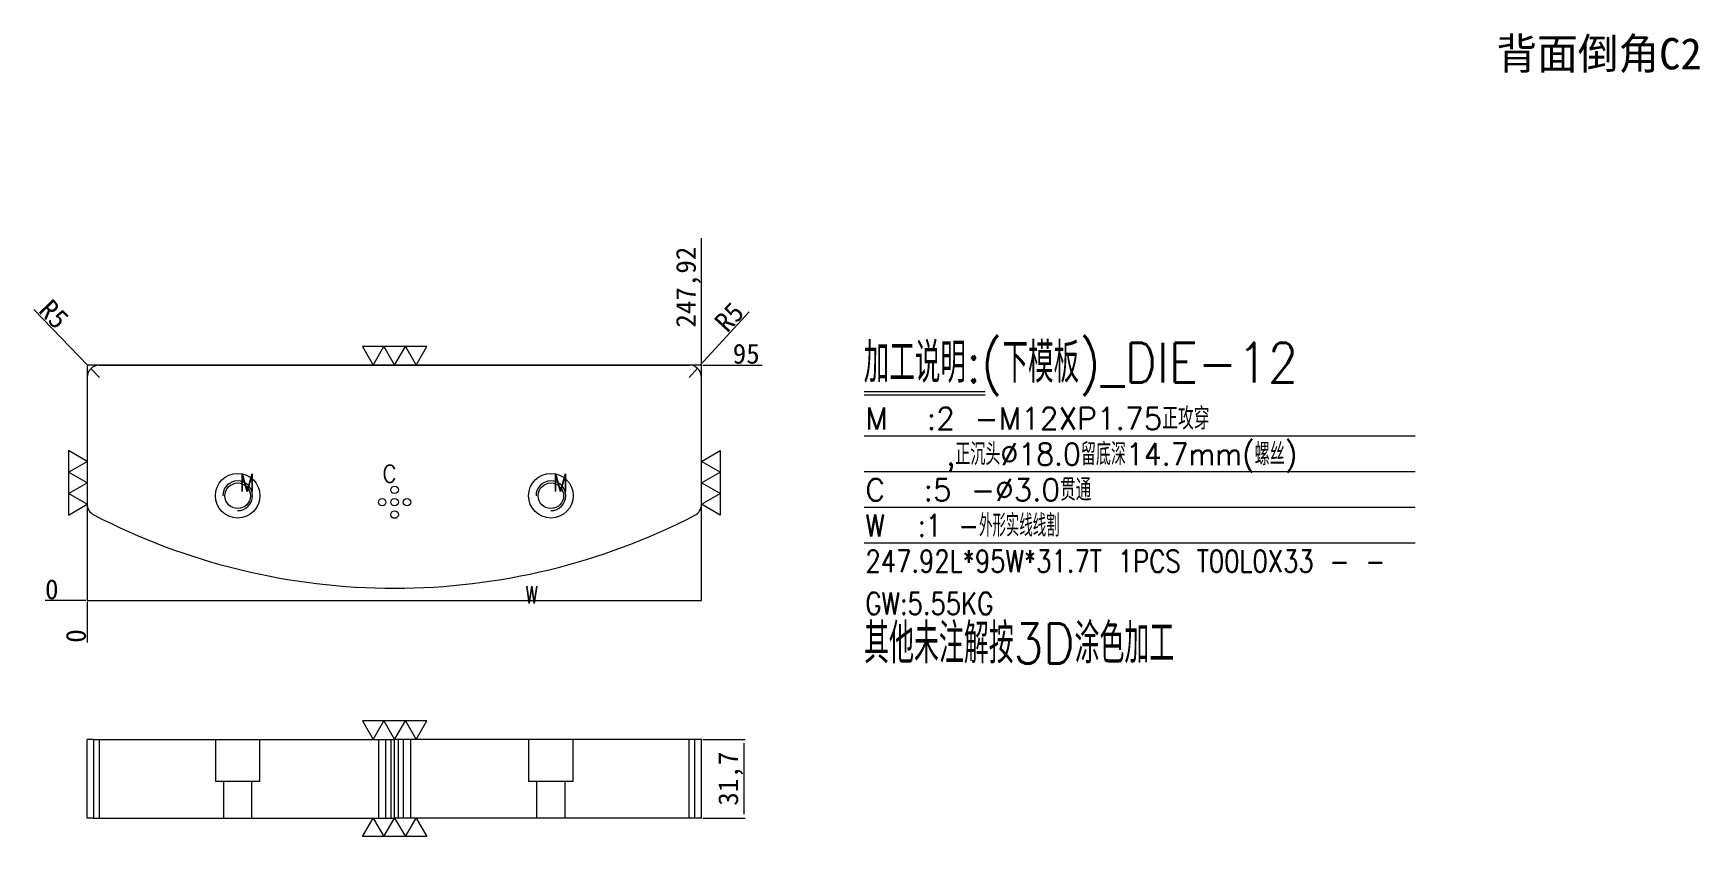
# Model space of a CAD drawing. Header units: millimetres. Extents: x 20538 to 21210, y 42873 to 43197.
import ezdxf
from ezdxf.enums import TextEntityAlignment as Align

# ---------------------------------------------------------------- set-up
doc = ezdxf.new("R2010")
doc.units = ezdxf.units.MM
doc.linetypes.add('DASHED', pattern=[0])
for name, color, linetype in [('DIE', 7, 'Continuous'), ('DIE_W', 1, 'Continuous'), ('dim', 4, 'Continuous')]:
    doc.layers.add(name, color=color, linetype=linetype)
doc.styles.add('_PUG_ERP', font='txt')
doc.styles.add('chinesef_fs', font='txt.shx', dxfattribs={"bigfont": 'gbcbig.shx'})
doc.dimstyles.new('_PUG_ERP', dxfattribs={"dimtxt": 8, "dimasz": 1.5, "dimexe": 0.5, "dimexo": 0.5, "dimgap": 0.5, "dimtad": 1, "dimtxsty": '_PUG_ERP', "dimblk": 'CLOSEDBLANK', "dimcen": 0, "dimclrd": 4, "dimclre": 4, "dimclrt": 3, "dimazin": 3, "dimtfac": 1, "dimtmove": 0, "dimatfit": 3, "dimldrblk": 'CLOSEDBLANK', "dimlwd": 9, "dimlwe": 9})

# ---------------------------------------------------------------- blocks, each defined once
blk = doc.blocks.new('*D733')
at = {"layer": 'Defpoints', "color": 0}
for p in [(20807.37, 43062.74), (20818.47, 43062.74), (20559.45, 42967.74)]:
    blk.add_point(p, dxfattribs=at)
at = {"layer": 'dim', "color": 4, "lineweight": 9}
for p, q in [((20807.87, 43062.74), (20812.47, 43062.74)), ((20812.47, 43062.74), (20815.47, 43062.74)), ((20815.47, 43062.74), (20831.92, 43062.74))]:
    blk.add_line(p, q, dxfattribs=at)
at = {"layer": 'dim', "color": 3, "lineweight": 13, "insert": (20825.44, 43067.24), "char_height": 8, "attachment_point": 5, "style": '_PUG_ERP'}
blk.add_mtext('95', dxfattribs=at)
blk = doc.blocks.new('_ClosedBlank')
blk = doc.blocks.new('*D734')
at = {"layer": 'Defpoints', "color": 0}
for p in [(20548.35, 42967.74), (20559.45, 42967.74), (20559.45, 42967.74)]:
    blk.add_point(p, dxfattribs=at)
at = {"layer": 'dim', "color": 4, "lineweight": 9}
blk.add_line((20558.95, 42967.74), (20542.52, 42967.74), dxfattribs=at)
at = {"layer": 'dim', "color": 3, "lineweight": 13, "insert": (20545.19, 42972.24), "char_height": 8, "attachment_point": 5, "style": '_PUG_ERP'}
blk.add_mtext('0', dxfattribs=at)
blk = doc.blocks.new('*D735')
at = {"layer": 'Defpoints', "color": 0}
for p in [(20559.45, 42967.74), (20559.45, 42967.74), (20559.45, 42956.64)]:
    blk.add_point(p, dxfattribs=at)
at = {"layer": 'dim', "color": 4, "lineweight": 9}
blk.add_line((20559.45, 42967.24), (20559.45, 42950.8), dxfattribs=at)
at = {"layer": 'dim', "color": 3, "lineweight": 13, "insert": (20554.95, 42953.47), "char_height": 8, "attachment_point": 5, "rotation": 90, "style": '_PUG_ERP'}
blk.add_mtext('0', dxfattribs=at)
blk = doc.blocks.new('*D736')
at = {"layer": 'Defpoints', "color": 0}
for p in [(20807.37, 43073.84), (20807.37, 43062.74), (20559.45, 42967.74)]:
    blk.add_point(p, dxfattribs=at)
at = {"layer": 'dim', "color": 4, "lineweight": 9}
for p, q in [((20807.37, 43070.84), (20807.37, 43113.96)), ((20807.37, 43067.84), (20807.37, 43070.84)), ((20807.37, 43063.24), (20807.37, 43067.84))]:
    blk.add_line(p, q, dxfattribs=at)
at = {"layer": 'dim', "color": 3, "lineweight": 13, "insert": (20802.11, 43094.15), "char_height": 8, "attachment_point": 5, "rotation": 90, "style": '_PUG_ERP'}
blk.add_mtext('247,92', dxfattribs=at)
blk = doc.blocks.new('*D737')
at = {"layer": 'Defpoints', "color": 0}
for p in [(20807.37, 42911.74), (20807.37, 42880.04), (20824.45, 42880.04)]:
    blk.add_point(p, dxfattribs=at)
at = {"layer": 'dim', "color": 4, "lineweight": 9}
for p, q in [((20807.87, 42911.74), (20824.95, 42911.74)), ((20824.45, 42910.24), (20824.45, 42881.54)), ((20807.87, 42880.04), (20824.95, 42880.04))]:
    blk.add_line(p, q, dxfattribs=at)
at = {"layer": 'dim', "color": 3, "lineweight": 13, "insert": (20819.18, 42895.89), "char_height": 8, "attachment_point": 5, "rotation": 90, "style": '_PUG_ERP'}
blk.add_mtext('31,7', dxfattribs=at)
blk = doc.blocks.new('*D738')
at = {"layer": 'Defpoints', "color": 0}
for p in [(20560.97, 43061.33), (20564.45, 43057.74)]:
    blk.add_point(p, dxfattribs=at)
at = {"layer": 'dim', "color": 4, "lineweight": 9}
for p, q in [((20559.93, 43062.4), (20537.94, 43085.08)), ((20564.45, 43057.74), (20560.97, 43061.33))]:
    blk.add_line(p, q, dxfattribs=at)
at = {"layer": 'dim', "color": 3, "lineweight": 13, "insert": (20546.02, 43083.21), "char_height": 8, "attachment_point": 5, "rotation": 314.11401, "style": '_PUG_ERP'}
blk.add_mtext('R5', dxfattribs=at)
blk = doc.blocks.new('*D739')
at = {"layer": 'Defpoints', "color": 0}
for p in [(20805.75, 43061.42), (20802.37, 43057.74)]:
    blk.add_point(p, dxfattribs=at)
at = {"layer": 'dim', "color": 4, "lineweight": 9}
for p, q in [((20806.76, 43062.53), (20826.62, 43084.16)), ((20802.37, 43057.74), (20805.75, 43061.42))]:
    blk.add_line(p, q, dxfattribs=at)
at = {"layer": 'dim', "color": 3, "lineweight": 13, "insert": (20818.59, 43082.06), "char_height": 8, "attachment_point": 5, "rotation": 47.44376, "style": '_PUG_ERP'}
blk.add_mtext('R5', dxfattribs=at)

msp = doc.modelspace()

# ---------------------------------------------------------------- linework, layer by layer
at = {"layer": 'DIE', "color": 223, "linetype": 'Continuous', "lineweight": 18}
for p, q in [((20564.453, 43062.736), (20802.368, 43062.74)), ((20562.154, 42880.038), (20559.453, 42880.038)), ((20562.154, 42880.038), (20683.538, 42880.038)), ((20804.66, 42880.038), (20683.538, 42880.038)), ((20807.368, 42880.038), (20804.66, 42880.038))]:
    msp.add_line(p, q, dxfattribs=at)
at = {"layer": 'DIE', "color": 2, "linetype": 'Continuous', "lineweight": 18}
for p, q in [((20562.154, 42911.738), (20559.453, 42911.738)), ((20562.154, 42911.738), (20683.538, 42911.738)), ((20804.66, 42911.738), (20683.538, 42911.738)), ((20807.368, 42911.738), (20804.66, 42911.738))]:
    msp.add_line(p, q, dxfattribs=at)
at = {"layer": 'DIE', "color": 155, "linetype": 'Continuous', "lineweight": 18}
for p, q in [((20562.154, 42880.038), (20562.154, 42911.738)), ((20804.66, 42880.038), (20804.66, 42911.738))]:
    msp.add_line(p, q, dxfattribs=at)
at = {"layer": 'DIE', "color": 155, "linetype": 'DASHED', "lineweight": 13, "ltscale": 0.471487}
for p, q in [((20564.453, 42880.038), (20564.453, 42911.738)), ((20802.368, 42880.038), (20802.368, 42911.738))]:
    msp.add_line(p, q, dxfattribs=at)
at = {"layer": 'DIE', "color": 223, "linetype": 'DASHED', "lineweight": 13, "ltscale": 0.471487}
for p, q in [((20611.194, 42911.738), (20611.194, 42894.741)), ((20629.194, 42894.741), (20629.194, 42911.738)), ((20677.038, 42911.738), (20677.038, 42880.038)), ((20680.038, 42880.038), (20680.038, 42911.738)), ((20682.038, 42911.738), (20682.038, 42880.038)), ((20685.038, 42880.038), (20685.038, 42911.738)), ((20687.038, 42911.738), (20687.038, 42880.038)), ((20690.038, 42880.038), (20690.038, 42911.738)), ((20737.598, 42911.738), (20737.598, 42894.741)), ((20755.598, 42894.741), (20755.598, 42911.738)), ((20629.194, 42894.741), (20611.194, 42894.741)), ((20614.441, 42894.741), (20614.441, 42880.038)), ((20625.948, 42880.038), (20625.948, 42894.741)), ((20755.598, 42894.741), (20737.598, 42894.741)), ((20740.844, 42894.741), (20740.844, 42880.038)), ((20752.351, 42880.038), (20752.351, 42894.741))]:
    msp.add_line(p, q, dxfattribs=at)
at = {"layer": 'DIE', "color": 42, "linetype": 'Continuous', "lineweight": 18}
for centre, radius in [((20620.194, 43010.017), 9), ((20746.598, 43010.017), 9), ((20620.194, 43010.017), 5.15), ((20683.538, 43012.426), 1.5), ((20746.598, 43010.017), 5.15), ((20678.538, 43007.426), 1.5), ((20683.538, 43007.426), 1.5), ((20688.538, 43007.426), 1.5), ((20683.538, 43002.426), 1.5)]:
    msp.add_circle(centre, radius, dxfattribs=at)
for centre in [(20620.194, 43010.017), (20746.598, 43010.017)]:
    msp.add_arc(centre, 6, 270, 180, dxfattribs=at)
at = {"layer": 'DIE_W', "color": 1, "linetype": 'Continuous', "lineweight": 18}
for p, q in [((20559.453, 42880.038), (20559.453, 42911.738)), ((20683.538, 42880.038), (20683.538, 42911.738)), ((20807.368, 42880.038), (20807.368, 42911.738))]:
    msp.add_line(p, q, dxfattribs=at)
at = {"layer": 'DIE_W', "color": 1, "lineweight": 13}
msp.add_lwpolyline([(20564.453, 43062.736, 0.4142095), (20559.453, 43057.736), (20559.453, 43006.738, 0.2803161), (20562.154, 43002.297, 0.1199302), (20683.538, 42972.738, 0.1196451), (20804.66, 43002.129, 0.2806866), (20807.368, 43006.573), (20807.368, 43057.74, 0.4142177), (20802.368, 43062.74)], format="xyb", dxfattribs=at)
at = {"layer": 'dim', "color": 8, "linetype": 'Continuous', "lineweight": 18}
for p, q in [((20873.091, 43052.126), (20921.862, 43052.126)), ((20873.091, 43050.784), (20921.862, 43050.784)), ((20873.091, 43034.165), (21095.449, 43034.165)), ((20873.091, 43019.782), (21095.449, 43019.782)), ((20873.091, 43005.4), (21095.449, 43005.4)), ((20873.091, 42991.017), (21095.449, 42991.017))]:
    msp.add_line(p, q, dxfattribs=at)
at = {"layer": 'dim', "lineweight": 13}
for points in [[(20670.545, 43070.238), (20674.875, 43062.738), (20679.206, 43070.238), (20683.536, 43062.738), (20687.866, 43070.238), (20692.196, 43062.738), (20696.526, 43070.238), (20670.545, 43070.238)], [(20551.953, 43002.248), (20559.453, 43006.578), (20551.953, 43010.909), (20559.453, 43015.239), (20551.953, 43019.569), (20559.453, 43023.899), (20551.953, 43028.229), (20551.953, 43002.248)], [(20814.868, 43002.248), (20807.368, 43006.578), (20814.868, 43010.909), (20807.368, 43015.239), (20814.868, 43019.569), (20807.368, 43023.899), (20814.868, 43028.229), (20814.868, 43002.248)], [(20670.547, 42919.238), (20674.878, 42911.738), (20679.208, 42919.238), (20683.538, 42911.738), (20687.868, 42919.238), (20692.198, 42911.738), (20696.528, 42919.238), (20670.547, 42919.238)], [(20670.547, 42872.538), (20674.878, 42880.038), (20679.208, 42872.538), (20683.538, 42880.038), (20687.868, 42872.538), (20692.198, 42880.038), (20696.528, 42872.538), (20670.547, 42872.538)]]:
    msp.add_lwpolyline(points, close=True, dxfattribs=at)
at = {"layer": 'dim', "color": 252, "linetype": 'DASHED', "lineweight": 13, "ltscale": 0.2}
msp.add_lwpolyline([(20559.453, 42967.738), (20807.368, 42967.738), (20807.368, 43062.74), (20559.453, 43062.74)], close=True, dxfattribs=at)

# ---------------------------------------------------------------- texts
at = {"layer": 'dim'}
msp.add_text('背面倒角C2', height=12.6263, dxfattribs=at).set_placement((21169.609, 43188.493), align=Align.MIDDLE)
at = {"layer": 'dim', "color": 4, "lineweight": 13, "style": 'chinesef_fs'}
for s, height, width, p in [('加工说明:(下模板)_DIE-12', 16.128, 0.8883, (20872.84, 43055.634)), ('M  :2 -M12XP1.75正攻穿', 8.928, 0.9864, (20873.564, 43036.706)), ('    ,正沉头%%c18.0留底深14.7mm(螺丝)', 8.928, 0.9432, (20873.564, 43022.323)), ('M', 7, 0.8408, (20621.042, 43011.799)), ('C', 7, 0.8969, (20678.636, 43015.425)), ('M', 7, 0.8408, (20747.446, 43011.799)), ('C  :5 -%%c3.0贯通', 8.928, 0.9802, (20873.564, 43007.941)), ('247.92L*95W*31.7T 1PCS T00L0X33 - - ', 8.928, 0.8072, (20873.564, 42979.176)), ('W', 7, 0.6727, (20736.462, 42966.508)), ('GW:5.55KG ', 8.928, 0.8074, (20873.564, 42962.109))]:
    msp.add_text(s, height=height, dxfattribs=dict(at, width=width)).set_placement(p)
at = {"layer": 'dim', "color": 1, "lineweight": 13, "style": 'chinesef_fs', "width": 0.8416}
msp.add_text('W  :1 -外形实线线割', height=8.928, dxfattribs=at).set_placement((20873.564, 42993.558))
at = {"layer": 'dim', "color": 21, "lineweight": 13, "style": 'chinesef_fs', "width": 0.8663}
msp.add_text('其他未注解按3D涂色加工', height=16.128, dxfattribs=at).set_placement((20873.021, 42942.419))

# ---------------------------------------------------------------- dimensions: what is measured, and where the dimension line sits
at = {"layer": 'dim', "lineweight": 13}
for feature_location, offset, dtype, origin, picture, middle in [((20807.3679, 43062.7396), (-0.0003, 11.1), 1, (20559.4526, 42967.7379), '*D736', (20802.1057, 43094.1491)), ((20807.368, 43062.74), (11.1, 0), 0, (20559.453, 42967.738), '*D733', (20825.444, 43067.24)), ((20559.452588677, 42967.737894295), (-11.1, 0), 0, (20559.452588677, 42967.737894295), '*D734', (20545.185922011, 42972.237894295)), ((20559.452588677, 42967.737894295), (0, -11.1), 1, (20559.452588677, 42967.737894295), '*D735', (20554.952588677, 42953.471227628))]:
    dim = msp.add_ordinate_dim(feature_location=feature_location, offset=offset, dtype=dtype, origin=origin, dimstyle='_PUG_ERP', dxfattribs=at)
    dim.commit()
    dim.dimension.update_dxf_attribs({"geometry": picture, "text_midpoint": middle})
for center, mpoint, picture, middle in [((20564.453, 43057.736), (20560.972, 43061.326), '*D738', (20542.794, 43080.076)), ((20802.368, 43057.74), (20805.749, 43061.423), '*D739', (20821.903, 43079.017))]:
    dim = msp.add_radius_dim(center=center, mpoint=mpoint, dimstyle='_PUG_ERP', dxfattribs=at)
    dim.commit()
    dim.dimension.update_dxf_attribs({"geometry": picture, "text_midpoint": middle, "dimtype": 164})
dim = msp.add_linear_dim(base=(20824.446, 42880.038), p1=(20807.368, 42911.738), p2=(20807.368, 42880.038), angle=90, dimstyle='_PUG_ERP', dxfattribs=at)
dim.commit()
dim.dimension.update_dxf_attribs({"geometry": '*D737', "text_midpoint": (20819.184, 42895.888)})

doc.saveas('drawing.dxf')
